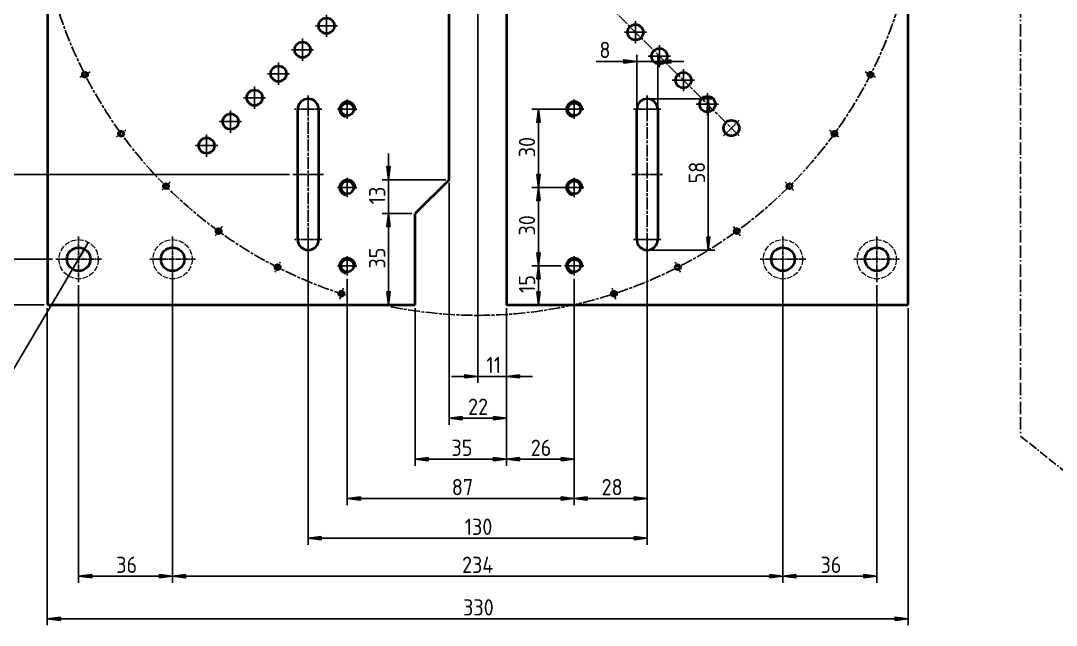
# Model space of a CAD drawing. Header units: millimetres. Extents: x 0 to 2375, y 0 to 3360.
# Drawn here: x 229 to 626, y 1670.8 to 1902.6 of the extents above; entities that cross this region are included whole.
import ezdxf

# ---------------------------------------------------------------- set-up
doc = ezdxf.new("R2010")
doc.units = ezdxf.units.MM
for name, pattern in [('DPJE4346$0$CHAIN', [0.3543, 0.2362, -0.0295, 0.0591, -0.0295]), ('DPJE4346$0$DASHED', [0.2067, 0.1654, -0.0413]), ('DPJE4346$0$DOUBLE_DASH_DOT', [0.67, 0.24, -0.06, 0.24, -0.06, 0.01, -0.06])]:
    doc.linetypes.add(name, pattern=pattern)
for name, color, linetype, lineweight in [('DPJE4346$0$가려진 것(ISO)', 2, 'DPJE4346$0$DASHED', 18), ('DPJE4346$0$가시적인 것(ISO)', 3, 'Continuous', 40), ('DPJE4346$0$가시적인 좁은 것(ISO)', 3, 'Continuous', 35), ('DPJE4346$0$기호(ISO)', 5, 'Continuous', 25), ('DPJE4346$0$스케치 형상(ISO)', 3, 'Continuous', 25), ('DPJE4346$0$중심 표식(ISO)', 1, 'Continuous', 25), ('DPJE4346$0$중심선(ISO)', 1, 'Continuous', 25), ('DPJE4346$0$치수(ISO)', 2, 'Continuous', 25)]:
    doc.layers.add(name, color=color, linetype=linetype, lineweight=lineweight)
doc.styles.add('DPJE4346$0$치수 텍스트_PSTEK_POSCO', font='isocp.shx')
doc.dimstyles.new('DPJE4346$0$치수_PSTEK_POSCO', dxfattribs={"dimscale": 2.5, "dimtxt": 2.5, "dimasz": 2, "dimexe": 1, "dimexo": 0.5, "dimgap": 0.5, "dimtad": 1, "dimrnd": 1e-08, "dimdsep": 46, "dimtxsty": 'DPJE4346$0$치수 텍스트_PSTEK_POSCO', "dimblk": 'DPJE4346$0$Filled-2', "dimcen": 0.09, "dimdle": 10, "dimclrd": 7, "dimclre": 7, "dimclrt": 2, "dimadec": 1, "dimazin": 2, "dimtfac": 1, "dimtmove": 0, "dimatfit": 3, "dimfxl": 0, "dimtolj": 1, "dimlwd": -1, "dimlwe": -1, "dimarcsym": 0})
doc.dimstyles.new('DPJE4346$0$치수_PSTEK_POSCO$7', dxfattribs={"dimscale": 2.5, "dimtxt": 2.5, "dimasz": 2.5, "dimexe": 1, "dimexo": 0.5, "dimgap": 0.5, "dimtad": 1, "dimrnd": 1e-08, "dimdsep": 46, "dimtxsty": 'DPJE4346$0$치수 텍스트_PSTEK_POSCO', "dimblk": 'DPJE4346$0$Filled-2', "dimcen": 0.09, "dimdle": 10, "dimclrd": 7, "dimclre": 7, "dimclrt": 2, "dimadec": 1, "dimazin": 2, "dimtfac": 1, "dimtmove": 0, "dimatfit": 3, "dimfxl": 0, "dimtolj": 1, "dimlwd": -1, "dimlwe": -1, "dimarcsym": 0})

# ---------------------------------------------------------------- blocks, each defined once
blk = doc.blocks.new('DPJE4346$0$Filled-2')
at = {"color": 0}
for p, q in [((0, 0), (-1, 0.125)), ((-1, 0.125), (-1, -0.125)), ((-1, 0), (0, 0)), ((-1, -0.125), (0, 0))]:
    blk.add_line(p, q, dxfattribs=at)
at = {"color": 0, "flags": 128}
blk.add_lwpolyline([(-1, -0.125), (0, 0), (-1, 0.125), (-1, -0.125)], dxfattribs=at)
at = {"color": 0}
blk.add_solid([(-1, -0.125), (0, 0), (-1, 0.125), (-1, -0.125)], dxfattribs=at)
blk = doc.blocks.new('*D114')
at = {"layer": 'Defpoints', "color": 0}
for p in [(388.23, 354.19), (410.23, 306.19), (410.23, 262.74)]:
    blk.add_point(p, dxfattribs=at)
at = {"layer": 'DPJE4346$0$치수(ISO)', "color": 7}
for p, q in [((388.23, 352.94), (388.23, 260.24)), ((410.23, 304.94), (410.23, 260.24)), ((393.23, 262.74), (405.23, 262.74))]:
    blk.add_line(p, q, dxfattribs=at)
at = {"layer": 'DPJE4346$0$치수(ISO)', "color": 7, "xscale": 5, "yscale": 5, "zscale": 5, "rotation": 180}
blk.add_blockref('DPJE4346$0$Filled-2', (388.23, 262.74), dxfattribs=at)
at = {"layer": 'DPJE4346$0$치수(ISO)', "color": 7, "xscale": 5, "yscale": 5, "zscale": 5}
blk.add_blockref('DPJE4346$0$Filled-2', (410.23, 262.74), dxfattribs=at)
at = {"layer": 'DPJE4346$0$치수(ISO)', "color": 2, "insert": (395.53, 267.12), "char_height": 6.25, "attachment_point": 4, "style": 'DPJE4346$0$치수 텍스트_PSTEK_POSCO'}
blk.add_mtext('\\A1;22', dxfattribs=at)
blk = doc.blocks.new('*D115')
at = {"layer": 'Defpoints', "color": 0}
for p in [(399.23, 471.19), (410.23, 306.19), (410.23, 278.78)]:
    blk.add_point(p, dxfattribs=at)
at = {"layer": 'DPJE4346$0$치수(ISO)', "color": 7}
for p, q in [((399.23, 469.94), (399.23, 276.28)), ((410.23, 304.94), (410.23, 276.28)), ((394.23, 278.78), (389.23, 278.78)), ((399.23, 278.78), (410.23, 278.78)), ((415.23, 278.78), (420.23, 278.78))]:
    blk.add_line(p, q, dxfattribs=at)
at = {"layer": 'DPJE4346$0$치수(ISO)', "color": 7, "xscale": 5, "yscale": 5, "zscale": 5}
blk.add_blockref('DPJE4346$0$Filled-2', (399.23, 278.78), dxfattribs=at)
at = {"layer": 'DPJE4346$0$치수(ISO)', "color": 7, "xscale": 5, "yscale": 5, "zscale": 5, "rotation": 180}
blk.add_blockref('DPJE4346$0$Filled-2', (410.23, 278.78), dxfattribs=at)
at = {"layer": 'DPJE4346$0$치수(ISO)', "color": 2, "insert": (402.55, 283.15), "char_height": 6.25, "attachment_point": 4, "style": 'DPJE4346$0$치수 텍스트_PSTEK_POSCO'}
blk.add_mtext('\\A1;11', dxfattribs=at)
blk = doc.blocks.new('*D116')
at = {"layer": 'Defpoints', "color": 0}
for p in [(375.23, 306.19), (410.23, 306.19), (375.23, 247.02)]:
    blk.add_point(p, dxfattribs=at)
at = {"layer": 'DPJE4346$0$치수(ISO)', "color": 7}
for p, q in [((375.23, 304.94), (375.23, 244.52)), ((410.23, 304.94), (410.23, 244.52)), ((405.23, 247.02), (380.23, 247.02))]:
    blk.add_line(p, q, dxfattribs=at)
at = {"layer": 'DPJE4346$0$치수(ISO)', "color": 7, "xscale": 5, "yscale": 5, "zscale": 5, "rotation": 180}
blk.add_blockref('DPJE4346$0$Filled-2', (375.23, 247.02), dxfattribs=at)
at = {"layer": 'DPJE4346$0$치수(ISO)', "color": 7, "xscale": 5, "yscale": 5, "zscale": 5}
blk.add_blockref('DPJE4346$0$Filled-2', (410.23, 247.02), dxfattribs=at)
at = {"layer": 'DPJE4346$0$치수(ISO)', "color": 2, "insert": (389.17, 251.39), "char_height": 6.25, "attachment_point": 4, "style": 'DPJE4346$0$치수 텍스트_PSTEK_POSCO'}
blk.add_mtext('\\A1;35', dxfattribs=at)
blk = doc.blocks.new('*D117')
at = {"layer": 'Defpoints', "color": 0}
for p in [(436.23, 317.48), (410.23, 306.19), (436.23, 247.02)]:
    blk.add_point(p, dxfattribs=at)
at = {"layer": 'DPJE4346$0$치수(ISO)', "color": 7}
for p, q in [((436.23, 316.23), (436.23, 244.52)), ((410.23, 304.94), (410.23, 244.52)), ((415.23, 247.02), (431.23, 247.02))]:
    blk.add_line(p, q, dxfattribs=at)
at = {"layer": 'DPJE4346$0$치수(ISO)', "color": 7, "xscale": 5, "yscale": 5, "zscale": 5, "rotation": 180}
blk.add_blockref('DPJE4346$0$Filled-2', (410.23, 247.02), dxfattribs=at)
at = {"layer": 'DPJE4346$0$치수(ISO)', "color": 7, "xscale": 5, "yscale": 5, "zscale": 5}
blk.add_blockref('DPJE4346$0$Filled-2', (436.23, 247.02), dxfattribs=at)
at = {"layer": 'DPJE4346$0$치수(ISO)', "color": 2, "insert": (419.56, 251.39), "char_height": 6.25, "attachment_point": 4, "style": 'DPJE4346$0$치수 텍스트_PSTEK_POSCO'}
blk.add_mtext('\\A1;26', dxfattribs=at)
blk = doc.blocks.new('*D118')
at = {"layer": 'Defpoints', "color": 0}
for p in [(349.23, 317.48), (436.23, 317.48), (349.23, 231.93)]:
    blk.add_point(p, dxfattribs=at)
at = {"layer": 'DPJE4346$0$치수(ISO)', "color": 7}
for p, q in [((349.23, 316.23), (349.23, 229.43)), ((436.23, 316.23), (436.23, 229.43)), ((431.23, 231.93), (354.23, 231.93))]:
    blk.add_line(p, q, dxfattribs=at)
at = {"layer": 'DPJE4346$0$치수(ISO)', "color": 7, "xscale": 5, "yscale": 5, "zscale": 5, "rotation": 180}
blk.add_blockref('DPJE4346$0$Filled-2', (349.23, 231.93), dxfattribs=at)
at = {"layer": 'DPJE4346$0$치수(ISO)', "color": 7, "xscale": 5, "yscale": 5, "zscale": 5}
blk.add_blockref('DPJE4346$0$Filled-2', (436.23, 231.93), dxfattribs=at)
at = {"layer": 'DPJE4346$0$치수(ISO)', "color": 2, "insert": (389.3, 236.31), "char_height": 6.25, "attachment_point": 4, "style": 'DPJE4346$0$치수 텍스트_PSTEK_POSCO'}
blk.add_mtext('\\A1;87', dxfattribs=at)
blk = doc.blocks.new('*D119')
at = {"layer": 'Defpoints', "color": 0}
for p in [(464.23, 329.32), (436.23, 317.48), (464.23, 231.93)]:
    blk.add_point(p, dxfattribs=at)
at = {"layer": 'DPJE4346$0$치수(ISO)', "color": 7}
for p, q in [((464.23, 328.07), (464.23, 229.43)), ((436.23, 316.23), (436.23, 229.43)), ((441.23, 231.93), (459.23, 231.93))]:
    blk.add_line(p, q, dxfattribs=at)
at = {"layer": 'DPJE4346$0$치수(ISO)', "color": 7, "xscale": 5, "yscale": 5, "zscale": 5, "rotation": 180}
blk.add_blockref('DPJE4346$0$Filled-2', (436.23, 231.93), dxfattribs=at)
at = {"layer": 'DPJE4346$0$치수(ISO)', "color": 7, "xscale": 5, "yscale": 5, "zscale": 5}
blk.add_blockref('DPJE4346$0$Filled-2', (464.23, 231.93), dxfattribs=at)
at = {"layer": 'DPJE4346$0$치수(ISO)', "color": 2, "insert": (446.72, 236.31), "char_height": 6.25, "attachment_point": 4, "style": 'DPJE4346$0$치수 텍스트_PSTEK_POSCO'}
blk.add_mtext('\\A1;28', dxfattribs=at)
blk = doc.blocks.new('*D120')
at = {"layer": 'Defpoints', "color": 0}
for p in [(334.23, 329.32), (464.23, 329.32), (464.23, 216.72)]:
    blk.add_point(p, dxfattribs=at)
at = {"layer": 'DPJE4346$0$치수(ISO)', "color": 7}
for p, q in [((334.23, 328.07), (334.23, 214.22)), ((464.23, 328.07), (464.23, 214.22)), ((339.23, 216.72), (459.23, 216.72))]:
    blk.add_line(p, q, dxfattribs=at)
at = {"layer": 'DPJE4346$0$치수(ISO)', "color": 7, "xscale": 5, "yscale": 5, "zscale": 5, "rotation": 180}
blk.add_blockref('DPJE4346$0$Filled-2', (334.23, 216.72), dxfattribs=at)
at = {"layer": 'DPJE4346$0$치수(ISO)', "color": 7, "xscale": 5, "yscale": 5, "zscale": 5}
blk.add_blockref('DPJE4346$0$Filled-2', (464.23, 216.72), dxfattribs=at)
at = {"layer": 'DPJE4346$0$치수(ISO)', "color": 2, "insert": (394.23, 221.09), "char_height": 6.25, "attachment_point": 4, "style": 'DPJE4346$0$치수 텍스트_PSTEK_POSCO'}
blk.add_mtext('\\A1;130', dxfattribs=at)
blk = doc.blocks.new('*D121')
at = {"layer": 'Defpoints', "color": 0}
for p in [(282.23, 323.69), (516.23, 323.69), (516.23, 202.14)]:
    blk.add_point(p, dxfattribs=at)
at = {"layer": 'DPJE4346$0$치수(ISO)', "color": 7}
for p, q in [((282.23, 322.44), (282.23, 199.64)), ((516.23, 322.44), (516.23, 199.64)), ((287.23, 202.14), (511.23, 202.14))]:
    blk.add_line(p, q, dxfattribs=at)
at = {"layer": 'DPJE4346$0$치수(ISO)', "color": 7, "xscale": 5, "yscale": 5, "zscale": 5, "rotation": 180}
blk.add_blockref('DPJE4346$0$Filled-2', (282.23, 202.14), dxfattribs=at)
at = {"layer": 'DPJE4346$0$치수(ISO)', "color": 7, "xscale": 5, "yscale": 5, "zscale": 5}
blk.add_blockref('DPJE4346$0$Filled-2', (516.23, 202.14), dxfattribs=at)
at = {"layer": 'DPJE4346$0$치수(ISO)', "color": 2, "insert": (393.22, 206.51), "char_height": 6.25, "attachment_point": 4, "style": 'DPJE4346$0$치수 텍스트_PSTEK_POSCO'}
blk.add_mtext('\\A1;234', dxfattribs=at)
blk = doc.blocks.new('*D122')
at = {"layer": 'Defpoints', "color": 0}
for p in [(246.23, 314.94), (282.23, 314.94), (246.23, 202.14)]:
    blk.add_point(p, dxfattribs=at)
at = {"layer": 'DPJE4346$0$치수(ISO)', "color": 7}
for p, q in [((246.23, 313.69), (246.23, 199.64)), ((282.23, 313.69), (282.23, 199.64)), ((277.23, 202.14), (251.23, 202.14))]:
    blk.add_line(p, q, dxfattribs=at)
at = {"layer": 'DPJE4346$0$치수(ISO)', "color": 7, "xscale": 5, "yscale": 5, "zscale": 5, "rotation": 180}
blk.add_blockref('DPJE4346$0$Filled-2', (246.23, 202.14), dxfattribs=at)
at = {"layer": 'DPJE4346$0$치수(ISO)', "color": 7, "xscale": 5, "yscale": 5, "zscale": 5}
blk.add_blockref('DPJE4346$0$Filled-2', (282.23, 202.14), dxfattribs=at)
at = {"layer": 'DPJE4346$0$치수(ISO)', "color": 2, "insert": (260.64, 206.51), "char_height": 6.25, "attachment_point": 4, "style": 'DPJE4346$0$치수 텍스트_PSTEK_POSCO'}
blk.add_mtext('\\A1;36', dxfattribs=at)
blk = doc.blocks.new('*D123')
at = {"layer": 'Defpoints', "color": 0}
for p in [(516.23, 314.94), (552.23, 314.94), (552.23, 202.14)]:
    blk.add_point(p, dxfattribs=at)
at = {"layer": 'DPJE4346$0$치수(ISO)', "color": 7}
for p, q in [((516.23, 313.69), (516.23, 199.64)), ((552.23, 313.69), (552.23, 199.64)), ((521.23, 202.14), (547.23, 202.14))]:
    blk.add_line(p, q, dxfattribs=at)
at = {"layer": 'DPJE4346$0$치수(ISO)', "color": 7, "xscale": 5, "yscale": 5, "zscale": 5, "rotation": 180}
blk.add_blockref('DPJE4346$0$Filled-2', (516.23, 202.14), dxfattribs=at)
at = {"layer": 'DPJE4346$0$치수(ISO)', "color": 7, "xscale": 5, "yscale": 5, "zscale": 5}
blk.add_blockref('DPJE4346$0$Filled-2', (552.23, 202.14), dxfattribs=at)
at = {"layer": 'DPJE4346$0$치수(ISO)', "color": 2, "insert": (530.64, 206.51), "char_height": 6.25, "attachment_point": 4, "style": 'DPJE4346$0$치수 텍스트_PSTEK_POSCO'}
blk.add_mtext('\\A1;36', dxfattribs=at)
blk = doc.blocks.new('*D124')
at = {"layer": 'Defpoints', "color": 0}
for p in [(234.23, 306.19), (564.23, 306.19), (234.23, 185.82)]:
    blk.add_point(p, dxfattribs=at)
at = {"layer": 'DPJE4346$0$치수(ISO)', "color": 7}
for p, q in [((234.23, 304.94), (234.23, 183.32)), ((564.23, 304.94), (564.23, 183.32)), ((559.23, 185.82), (239.23, 185.82))]:
    blk.add_line(p, q, dxfattribs=at)
at = {"layer": 'DPJE4346$0$치수(ISO)', "color": 7, "xscale": 5, "yscale": 5, "zscale": 5, "rotation": 180}
blk.add_blockref('DPJE4346$0$Filled-2', (234.23, 185.82), dxfattribs=at)
at = {"layer": 'DPJE4346$0$치수(ISO)', "color": 7, "xscale": 5, "yscale": 5, "zscale": 5}
blk.add_blockref('DPJE4346$0$Filled-2', (564.23, 185.82), dxfattribs=at)
at = {"layer": 'DPJE4346$0$치수(ISO)', "color": 2, "insert": (393.61, 190.19), "char_height": 6.25, "attachment_point": 4, "style": 'DPJE4346$0$치수 텍스트_PSTEK_POSCO'}
blk.add_mtext('\\A1;330', dxfattribs=at)
blk = doc.blocks.new('*D127')
at = {"layer": 'Defpoints', "color": 0}
for p in [(172.31, 586.19), (349.23, 586.19), (328.36, 356.19)]:
    blk.add_point(p, dxfattribs=at)
at = {"layer": 'DPJE4346$0$치수(ISO)', "color": 7}
for p, q in [((347.98, 586.19), (169.81, 586.19)), ((172.31, 361.19), (172.31, 581.19)), ((327.11, 356.19), (169.81, 356.19))]:
    blk.add_line(p, q, dxfattribs=at)
at = {"layer": 'DPJE4346$0$치수(ISO)', "color": 7, "xscale": 5, "yscale": 5, "zscale": 5}
for p, rotation in [((172.31, 586.19), 90), ((172.31, 356.19), 270)]:
    blk.add_blockref('DPJE4346$0$Filled-2', p, dxfattribs=dict(at, rotation=rotation))
at = {"layer": 'DPJE4346$0$치수(ISO)', "color": 2, "insert": (167.93, 467.24), "char_height": 6.25, "attachment_point": 4, "rotation": 90, "style": 'DPJE4346$0$치수 텍스트_PSTEK_POSCO'}
blk.add_mtext('\\A1;230', dxfattribs=at)
blk = doc.blocks.new('*D128')
at = {"layer": 'Defpoints', "color": 0}
for p in [(246.23, 618.69), (154.81, 323.69), (237.48, 323.69)]:
    blk.add_point(p, dxfattribs=at)
at = {"layer": 'DPJE4346$0$치수(ISO)', "color": 7}
for p, q in [((244.98, 618.69), (152.31, 618.69)), ((154.81, 613.69), (154.81, 328.69)), ((236.23, 323.69), (152.31, 323.69))]:
    blk.add_line(p, q, dxfattribs=at)
at = {"layer": 'DPJE4346$0$치수(ISO)', "color": 7, "xscale": 5, "yscale": 5, "zscale": 5}
for p, rotation in [((154.81, 618.69), 90), ((154.81, 323.69), 270)]:
    blk.add_blockref('DPJE4346$0$Filled-2', p, dxfattribs=dict(at, rotation=rotation))
at = {"layer": 'DPJE4346$0$치수(ISO)', "color": 2, "insert": (150.44, 465.35), "char_height": 6.25, "attachment_point": 4, "rotation": 90, "style": 'DPJE4346$0$치수 텍스트_PSTEK_POSCO'}
blk.add_mtext('\\A1;295', dxfattribs=at)
blk = doc.blocks.new('*D129')
at = {"layer": 'Defpoints', "color": 0}
for p in [(234.23, 636.19), (138.38, 306.19), (234.23, 306.19)]:
    blk.add_point(p, dxfattribs=at)
at = {"layer": 'DPJE4346$0$치수(ISO)', "color": 7}
for p, q in [((232.98, 636.19), (135.88, 636.19)), ((138.38, 631.19), (138.38, 311.19)), ((232.98, 306.19), (135.88, 306.19))]:
    blk.add_line(p, q, dxfattribs=at)
at = {"layer": 'DPJE4346$0$치수(ISO)', "color": 7, "xscale": 5, "yscale": 5, "zscale": 5}
for p, rotation in [((138.38, 636.19), 90), ((138.38, 306.19), 270)]:
    blk.add_blockref('DPJE4346$0$Filled-2', p, dxfattribs=dict(at, rotation=rotation))
at = {"layer": 'DPJE4346$0$치수(ISO)', "color": 2, "insert": (134.01, 465.56), "char_height": 6.25, "attachment_point": 4, "rotation": 90, "style": 'DPJE4346$0$치수 텍스트_PSTEK_POSCO'}
blk.add_mtext('\\A1;330', dxfattribs=at)
blk = doc.blocks.new('*D135')
at = {"layer": 'Defpoints', "color": 0}
for p in [(422.51, 321.19), (432.53, 321.19), (410.23, 306.19)]:
    blk.add_point(p, dxfattribs=at)
at = {"layer": 'DPJE4346$0$치수(ISO)', "color": 7}
for p, q in [((431.28, 321.19), (420.01, 321.19)), ((422.51, 311.19), (422.51, 316.19))]:
    blk.add_line(p, q, dxfattribs=at)
at = {"layer": 'DPJE4346$0$치수(ISO)', "color": 7, "xscale": 5, "yscale": 5, "zscale": 5}
for p, rotation in [((422.51, 321.19), 90), ((422.51, 306.19), 270)]:
    blk.add_blockref('DPJE4346$0$Filled-2', p, dxfattribs=dict(at, rotation=rotation))
at = {"layer": 'DPJE4346$0$치수(ISO)', "color": 2, "insert": (418.13, 310.72), "char_height": 6.25, "attachment_point": 4, "rotation": 90, "style": 'DPJE4346$0$치수 텍스트_PSTEK_POSCO'}
blk.add_mtext('\\A1;15', dxfattribs=at)
blk = doc.blocks.new('*D136')
at = {"layer": 'Defpoints', "color": 0}
for p in [(422.51, 351.19), (436.23, 351.19), (432.53, 321.19)]:
    blk.add_point(p, dxfattribs=at)
at = {"layer": 'DPJE4346$0$치수(ISO)', "color": 7}
for p, q in [((434.98, 351.19), (420.01, 351.19)), ((422.51, 326.19), (422.51, 346.19)), ((431.28, 321.19), (420.01, 321.19))]:
    blk.add_line(p, q, dxfattribs=at)
at = {"layer": 'DPJE4346$0$치수(ISO)', "color": 7, "xscale": 5, "yscale": 5, "zscale": 5}
for p, rotation in [((422.51, 351.19), 90), ((422.51, 321.19), 270)]:
    blk.add_blockref('DPJE4346$0$Filled-2', p, dxfattribs=dict(at, rotation=rotation))
at = {"layer": 'DPJE4346$0$치수(ISO)', "color": 2, "insert": (418.13, 332.78), "char_height": 6.25, "attachment_point": 4, "rotation": 90, "style": 'DPJE4346$0$치수 텍스트_PSTEK_POSCO'}
blk.add_mtext('\\A1;30', dxfattribs=at)
blk = doc.blocks.new('*D137')
at = {"layer": 'Defpoints', "color": 0}
for p in [(422.51, 381.19), (436.23, 381.19), (436.23, 351.19)]:
    blk.add_point(p, dxfattribs=at)
at = {"layer": 'DPJE4346$0$치수(ISO)', "color": 7}
for p, q in [((434.98, 381.19), (420.01, 381.19)), ((422.51, 356.19), (422.51, 376.19)), ((434.98, 351.19), (420.01, 351.19))]:
    blk.add_line(p, q, dxfattribs=at)
at = {"layer": 'DPJE4346$0$치수(ISO)', "color": 7, "xscale": 5, "yscale": 5, "zscale": 5}
for p, rotation in [((422.51, 381.19), 90), ((422.51, 351.19), 270)]:
    blk.add_blockref('DPJE4346$0$Filled-2', p, dxfattribs=dict(at, rotation=rotation))
at = {"layer": 'DPJE4346$0$치수(ISO)', "color": 2, "insert": (418.13, 362.78), "char_height": 6.25, "attachment_point": 4, "rotation": 90, "style": 'DPJE4346$0$치수 텍스트_PSTEK_POSCO'}
blk.add_mtext('\\A1;30', dxfattribs=at)
blk = doc.blocks.new('*D156')
at = {"layer": 'Defpoints', "color": 0}
for p in [(365.05, 341.19), (375.23, 341.19), (375.23, 306.19)]:
    blk.add_point(p, dxfattribs=at)
at = {"layer": 'DPJE4346$0$치수(ISO)', "color": 7}
for p, q in [((373.98, 341.19), (362.55, 341.19)), ((365.05, 311.19), (365.05, 336.19)), ((373.98, 306.19), (362.55, 306.19))]:
    blk.add_line(p, q, dxfattribs=at)
at = {"layer": 'DPJE4346$0$치수(ISO)', "color": 7, "xscale": 5, "yscale": 5, "zscale": 5}
for p, rotation in [((365.05, 341.19), 90), ((365.05, 306.19), 270)]:
    blk.add_blockref('DPJE4346$0$Filled-2', p, dxfattribs=dict(at, rotation=rotation))
at = {"layer": 'DPJE4346$0$치수(ISO)', "color": 2, "insert": (360.68, 320.12), "char_height": 6.25, "attachment_point": 4, "rotation": 90, "style": 'DPJE4346$0$치수 텍스트_PSTEK_POSCO'}
blk.add_mtext('\\A1;35', dxfattribs=at)
blk = doc.blocks.new('*D157')
at = {"layer": 'Defpoints', "color": 0}
for p in [(365.05, 354.19), (388.23, 354.19), (375.23, 341.19)]:
    blk.add_point(p, dxfattribs=at)
at = {"layer": 'DPJE4346$0$치수(ISO)', "color": 7}
for p, q in [((365.05, 359.19), (365.05, 364.19)), ((386.98, 354.19), (362.55, 354.19)), ((365.05, 354.19), (365.05, 349.19)), ((365.05, 346.19), (365.05, 349.19)), ((365.05, 341.19), (365.05, 346.19)), ((373.98, 341.19), (362.55, 341.19)), ((365.05, 336.19), (365.05, 331.19))]:
    blk.add_line(p, q, dxfattribs=at)
at = {"layer": 'DPJE4346$0$치수(ISO)', "color": 7, "xscale": 5, "yscale": 5, "zscale": 5}
for p, rotation in [((365.05, 354.19), 270), ((365.05, 341.19), 90)]:
    blk.add_blockref('DPJE4346$0$Filled-2', p, dxfattribs=dict(at, rotation=rotation))
at = {"layer": 'DPJE4346$0$치수(ISO)', "color": 2, "insert": (360.68, 344.75), "char_height": 6.25, "attachment_point": 4, "rotation": 90, "style": 'DPJE4346$0$치수 텍스트_PSTEK_POSCO'}
blk.add_mtext('\\A1;13', dxfattribs=at)
blk = doc.blocks.new('*D170')
at = {"layer": 'Defpoints', "color": 0}
for p in [(464.23, 385.19), (487.63, 385.19), (464.23, 327.19)]:
    blk.add_point(p, dxfattribs=at)
at = {"layer": 'DPJE4346$0$치수(ISO)', "color": 7}
for p, q in [((465.48, 385.19), (490.13, 385.19)), ((487.63, 332.19), (487.63, 380.19)), ((465.48, 327.19), (490.13, 327.19))]:
    blk.add_line(p, q, dxfattribs=at)
at = {"layer": 'DPJE4346$0$치수(ISO)', "color": 7, "xscale": 5, "yscale": 5, "zscale": 5}
for p, rotation in [((487.63, 385.19), 90), ((487.63, 327.19), 270)]:
    blk.add_blockref('DPJE4346$0$Filled-2', p, dxfattribs=dict(at, rotation=rotation))
at = {"layer": 'DPJE4346$0$치수(ISO)', "color": 2, "insert": (483.25, 352.75), "char_height": 6.25, "attachment_point": 4, "rotation": 90, "style": 'DPJE4346$0$치수 텍스트_PSTEK_POSCO'}
blk.add_mtext('\\A1;58', dxfattribs=at)
blk = doc.blocks.new('*D171')
at = {"layer": 'Defpoints', "color": 0}
for p in [(460.23, 399.55), (460.23, 381.19), (468.23, 381.19)]:
    blk.add_point(p, dxfattribs=at)
at = {"layer": 'DPJE4346$0$치수(ISO)', "color": 7}
for p, q in [((460.23, 382.44), (460.23, 402.05)), ((468.23, 382.44), (468.23, 402.05)), ((455.23, 399.55), (444.63, 399.55)), ((468.23, 399.55), (460.23, 399.55)), ((473.23, 399.55), (478.23, 399.55))]:
    blk.add_line(p, q, dxfattribs=at)
at = {"layer": 'DPJE4346$0$치수(ISO)', "color": 7, "xscale": 5, "yscale": 5, "zscale": 5}
blk.add_blockref('DPJE4346$0$Filled-2', (460.23, 399.55), dxfattribs=at)
at = {"layer": 'DPJE4346$0$치수(ISO)', "color": 7, "xscale": 5, "yscale": 5, "zscale": 5, "rotation": 180}
blk.add_blockref('DPJE4346$0$Filled-2', (468.23, 399.55), dxfattribs=at)
at = {"layer": 'DPJE4346$0$치수(ISO)', "color": 2, "insert": (445.88, 403.93), "char_height": 6.25, "attachment_point": 4, "style": 'DPJE4346$0$치수 텍스트_PSTEK_POSCO'}
blk.add_mtext('\\A1;8', dxfattribs=at)
blk = doc.blocks.new('DPJE4346')
at = {"layer": 'DPJE4346$0$가려진 것(ISO)', "ltscale": 13.027546}
for centre in [(246.234, 323.692), (282.234, 323.692), (516.234, 323.692), (552.234, 323.692)]:
    blk.add_circle(centre, 7.5, dxfattribs=at)
at = {"layer": 'DPJE4346$0$가시적인 것(ISO)'}
for p, q in [((234.234, 636.192), (234.234, 306.192)), ((564.234, 306.192), (564.234, 636.192)), ((388.234, 354.192), (388.234, 471.192)), ((410.234, 471.192), (410.234, 306.192)), ((330.234, 331.192), (330.234, 381.192)), ((338.234, 381.192), (338.234, 331.192)), ((460.234, 331.192), (460.234, 381.192)), ((468.234, 381.192), (468.234, 331.192)), ((388.234, 354.192), (375.234, 341.192)), ((375.234, 306.192), (375.234, 341.192)), ((234.234, 306.192), (375.234, 306.192)), ((410.234, 306.192), (564.234, 306.192))]:
    blk.add_line(p, q, dxfattribs=at)
for centre, radius in [((341.252, 413.209), 3), ((459.692, 410.734), 3), ((332.059, 404.017), 3), ((468.884, 401.542), 3), ((322.867, 394.824), 3), ((248.654, 394.468), 1), ((478.077, 392.35), 3), ((549.814, 394.468), 1), ((313.674, 385.632), 3), ((487.269, 383.157), 3), ((349.234, 381.192), 2.458), ((436.234, 381.192), 2.458), ((304.482, 376.44), 3), ((496.462, 373.965), 3), ((262.511, 371.856), 1), ((295.29, 367.247), 3), ((535.958, 371.856), 1), ((349.234, 351.192), 2.458), ((436.234, 351.192), 2.458), ((279.733, 351.691), 1), ((518.735, 351.691), 1), ((299.899, 334.468), 1), ((498.57, 334.468), 1), ((246.234, 323.692), 4.5), ((282.234, 323.692), 4.5), ((516.234, 323.692), 4.5), ((552.234, 323.692), 4.5), ((322.51, 320.612), 1), ((349.234, 321.192), 2.458), ((436.234, 321.192), 2.458), ((475.959, 320.612), 1), ((347.011, 310.463), 1), ((451.458, 310.463), 1)]:
    blk.add_circle(centre, radius, dxfattribs=at)
for centre, start, end in [((334.234, 381.192), 0, 180), ((464.234, 381.192), 0, 180), ((334.234, 331.192), 180, 0), ((464.234, 331.192), 180, 0)]:
    blk.add_arc(centre, 4, start, end, dxfattribs=at)
at = {"layer": 'DPJE4346$0$가시적인 좁은 것(ISO)'}
for centre in [(349.234, 381.192), (436.234, 381.192), (349.234, 351.192), (436.234, 351.192), (349.234, 321.192), (436.234, 321.192)]:
    blk.add_arc(centre, 3, 350, 260, dxfattribs=at)
at = {"layer": 'DPJE4346$0$스케치 형상(ISO)', "color": 6, "linetype": 'DPJE4346$0$DOUBLE_DASH_DOT', "ltscale": 19.651741}
blk.add_line((607.377, 650.833), (607.377, 255.833), dxfattribs=at)
at = {"layer": 'DPJE4346$0$스케치 형상(ISO)', "color": 6, "linetype": 'DPJE4346$0$DOUBLE_DASH_DOT', "ltscale": 14.335353}
blk.add_line((607.377, 255.833), (644.877, 225.833), dxfattribs=at)
at = {"layer": 'DPJE4346$0$중심 표식(ISO)', "linetype": 'DPJE4346$0$CHAIN', "ltscale": 3.778005}
for p, q in [((341.252, 417.459), (341.252, 408.959)), ((345.502, 413.209), (337.002, 413.209)), ((459.692, 414.984), (459.692, 406.484)), ((463.942, 410.734), (455.442, 410.734)), ((332.059, 408.267), (332.059, 399.767)), ((468.884, 405.792), (468.884, 397.292)), ((336.309, 404.017), (327.809, 404.017)), ((473.134, 401.542), (464.634, 401.542)), ((322.867, 399.074), (322.867, 390.574)), ((327.117, 394.824), (318.617, 394.824)), ((478.077, 396.6), (478.077, 388.1)), ((313.674, 389.882), (313.674, 381.382)), ((482.327, 392.35), (473.827, 392.35)), ((317.924, 385.632), (309.424, 385.632)), ((487.269, 387.407), (487.269, 378.907)), ((491.519, 383.157), (483.019, 383.157)), ((304.482, 380.69), (304.482, 372.19)), ((308.732, 376.44), (300.232, 376.44)), ((493.456, 370.96), (499.467, 376.97)), ((295.29, 371.497), (295.29, 362.997)), ((299.54, 367.247), (291.04, 367.247))]:
    blk.add_line(p, q, dxfattribs=at)
at = {"layer": 'DPJE4346$0$중심 표식(ISO)', "linetype": 'DPJE4346$0$CHAIN', "ltscale": 2.000073}
for p, q in [((250.659, 395.489), (246.65, 393.446)), ((547.81, 395.489), (551.819, 393.446)), ((264.331, 373.179), (260.69, 370.534)), ((534.138, 373.179), (537.779, 370.534)), ((281.324, 353.282), (278.142, 350.1)), ((517.144, 353.282), (520.326, 350.1)), ((301.221, 336.288), (298.576, 332.648)), ((497.248, 336.288), (499.893, 332.648)), ((323.531, 322.617), (321.489, 318.607)), ((474.937, 322.617), (476.98, 318.607)), ((346.315, 308.324), (347.706, 312.603)), ((450.763, 312.603), (452.154, 308.324))]:
    blk.add_line(p, q, dxfattribs=at)
at = {"layer": 'DPJE4346$0$중심 표식(ISO)', "linetype": 'DPJE4346$0$CHAIN', "ltscale": 3.166841}
for p, q in [((334.234, 386.442), (334.234, 379.317)), ((464.234, 386.442), (464.234, 379.317)), ((334.234, 333.067), (334.234, 325.942)), ((464.234, 333.067), (464.234, 325.942))]:
    blk.add_line(p, q, dxfattribs=at)
at = {"layer": 'DPJE4346$0$중심 표식(ISO)', "linetype": 'DPJE4346$0$CHAIN', "ltscale": 4.666971}
for p, q in [((339.484, 381.192), (328.984, 381.192)), ((469.484, 381.192), (458.984, 381.192)), ((339.484, 331.192), (328.984, 331.192)), ((469.484, 331.192), (458.984, 331.192))]:
    blk.add_line(p, q, dxfattribs=at)
at = {"layer": 'DPJE4346$0$중심 표식(ISO)', "linetype": 'DPJE4346$0$CHAIN', "ltscale": 3.29663}
for p, q in [((352.943, 381.192), (345.526, 381.192)), ((349.234, 384.9), (349.234, 377.483)), ((439.943, 381.192), (432.526, 381.192)), ((436.234, 384.9), (436.234, 377.483)), ((349.234, 354.9), (349.234, 347.483)), ((436.234, 354.9), (436.234, 347.483)), ((352.943, 351.192), (345.526, 351.192)), ((439.943, 351.192), (432.526, 351.192)), ((349.234, 324.9), (349.234, 317.483)), ((436.234, 324.9), (436.234, 317.483)), ((352.943, 321.192), (345.526, 321.192)), ((439.943, 321.192), (432.526, 321.192))]:
    blk.add_line(p, q, dxfattribs=at)
at = {"layer": 'DPJE4346$0$중심 표식(ISO)', "linetype": 'DPJE4346$0$CHAIN', "ltscale": 7.778352}
for p, q in [((246.234, 332.442), (246.234, 314.942)), ((282.234, 332.442), (282.234, 314.942)), ((516.234, 332.442), (516.234, 314.942)), ((552.234, 332.442), (552.234, 314.942)), ((254.984, 323.692), (237.484, 323.692)), ((290.984, 323.692), (273.484, 323.692)), ((524.984, 323.692), (507.484, 323.692)), ((560.984, 323.692), (543.484, 323.692))]:
    blk.add_line(p, q, dxfattribs=at)
at = {"layer": 'DPJE4346$0$중심선(ISO)', "linetype": 'DPJE4346$0$CHAIN', "ltscale": 19.051651}
for p, q in [((399.234, 638.067), (399.234, 304.317)), ((499.467, 370.96), (390.572, 479.854)), ((334.234, 383.067), (334.234, 329.317)), ((464.234, 329.317), (464.234, 383.067))]:
    blk.add_line(p, q, dxfattribs=at)
at = {"layer": 'DPJE4346$0$중심선(ISO)', "linetype": 'DPJE4346$0$CHAIN', "ltscale": 5.222575}
for p, q in [((328.359, 356.192), (340.109, 356.192)), ((458.359, 356.192), (470.109, 356.192))]:
    blk.add_line(p, q, dxfattribs=at)
at = {"layer": 'DPJE4346$0$중심선(ISO)', "linetype": 'DPJE4346$0$CHAIN', "ltscale": 19.051651}
blk.add_arc((399.234, 471.192), 169, 258.6498, 252.76281, dxfattribs=at)
at = {"layer": 'DPJE4346$0$치수(ISO)', "color": 7}
for base, p1, p2, angle, override, picture, middle in [((138.382, 306.192), (234.234, 636.192), (234.234, 306.192), 90, {"dimdec": 2, "dimtp": 0, "dimtm": 0, "dimtdec": 2, "dimtofl": 0, "dimatfit": 1}, '*D129', (138.382, 471.192)), ((154.814, 323.692), (246.234, 618.692), (237.484, 323.692), 90, {"dimdec": 2, "dimtp": 0, "dimtm": 0, "dimtdec": 2, "dimtofl": 0, "dimatfit": 1}, '*D128', (154.814, 471.192)), ((172.305, 586.192), (328.359, 356.192), (349.234, 586.192), 270, {"dimdec": 2, "dimtp": 0, "dimtm": 0, "dimtdec": 2, "dimtofl": 0, "dimatfit": 1}, '*D127', (172.305, 472.942)), ((410.234, 278.776), (399.234, 471.192), (410.234, 306.192), 180, {"dimdec": 2, "dimtp": 0, "dimtm": 0, "dimtdec": 2, "dimtofl": 1, "dimatfit": 1}, '*D115', (404.734, 278.776)), ((460.234, 399.553), (468.234, 381.192), (460.234, 381.192), 180, {"dimdec": 2, "dimtp": 0, "dimtm": 0, "dimtdec": 2, "dimtofl": 1, "dimatfit": 1}, '*D171', (447.129, 399.553)), ((487.628, 385.192), (464.234, 327.192), (464.234, 385.192), 90, {"dimdec": 2, "dimtp": 0, "dimtm": 0, "dimtdec": 2, "dimtofl": 0, "dimatfit": 1}, '*D170', (487.628, 356.192)), ((422.507, 381.192), (436.234, 351.192), (436.234, 381.192), 90, {"dimdec": 2, "dimblk1": 'DPJE4346$0$Filled-2', "dimsah": 1, "dimtp": 0, "dimtm": 0, "dimtdec": 2, "dimtofl": 0, "dimatfit": 1}, '*D137', (422.507, 366.217)), ((365.05, 354.192), (375.234, 341.192), (388.234, 354.192), 90, {"dimdec": 2, "dimtp": 0, "dimtm": 0, "dimtdec": 2, "dimtofl": 0}, '*D157', (365.05, 347.692)), ((422.507, 351.192), (432.526, 321.192), (436.234, 351.192), 90, {"dimdec": 2, "dimblk1": 'DPJE4346$0$Filled-2', "dimblk2": 'DPJE4346$0$Filled-2', "dimsah": 1, "dimtp": 0, "dimtm": 0, "dimtdec": 2, "dimtofl": 0, "dimatfit": 1}, '*D136', (422.507, 336.217)), ((365.05, 341.192), (375.234, 306.192), (375.234, 341.192), 90, {"dimdec": 2, "dimtp": 0, "dimtm": 0, "dimtdec": 2, "dimtofl": 0, "dimatfit": 1}, '*D156', (365.05, 323.692)), ((464.234, 216.716), (334.234, 329.317), (464.234, 329.317), 180, {"dimdec": 2, "dimtp": 0, "dimtm": 0, "dimtdec": 2, "dimtofl": 0, "dimatfit": 1}, '*D120', (399.234, 216.716)), ((464.234, 231.931), (436.234, 317.483), (464.234, 329.317), 180, {"dimdec": 2, "dimtp": 0, "dimtm": 0, "dimtdec": 2, "dimtofl": 0, "dimatfit": 1}, '*D119', (450.234, 231.931)), ((516.234, 202.136), (282.234, 323.692), (516.234, 323.692), 180, {"dimdec": 2, "dimtp": 0, "dimtm": 0, "dimtdec": 2, "dimtofl": 0, "dimatfit": 1}, '*D121', (399.234, 202.136)), ((422.507, 321.192), (410.234, 306.192), (432.526, 321.192), 90, {"dimdec": 2, "dimblk2": 'DPJE4346$0$Filled-2', "dimsah": 1, "dimse1": 1, "dimtp": 0, "dimtm": 0, "dimtdec": 2, "dimtofl": 0, "dimatfit": 1}, '*D135', (422.507, 313.667)), ((246.234, 202.136), (282.234, 314.942), (246.234, 314.942), 180, {"dimdec": 2, "dimtp": 0, "dimtm": 0, "dimtdec": 2, "dimtofl": 0, "dimatfit": 1}, '*D122', (264.234, 202.136)), ((349.234, 231.931), (436.234, 317.483), (349.234, 317.483), 180, {"dimdec": 2, "dimtp": 0, "dimtm": 0, "dimtdec": 2, "dimtofl": 0, "dimatfit": 1}, '*D118', (392.734, 231.931)), ((436.234, 247.018), (410.234, 306.192), (436.234, 317.483), 180, {"dimdec": 2, "dimtp": 0, "dimtm": 0, "dimtdec": 2, "dimtofl": 0, "dimatfit": 1}, '*D117', (423.234, 247.018)), ((552.234, 202.136), (516.234, 314.942), (552.234, 314.942), 180, {"dimdec": 2, "dimtp": 0, "dimtm": 0, "dimtdec": 2, "dimtofl": 0, "dimatfit": 1}, '*D123', (534.234, 202.136)), ((375.234, 247.018), (410.234, 306.192), (375.234, 306.192), 180, {"dimdec": 2, "dimtp": 0, "dimtm": 0, "dimtdec": 2, "dimtofl": 0, "dimatfit": 1}, '*D116', (392.734, 247.018))]:
    dim = blk.add_linear_dim(base=base, p1=p1, p2=p2, angle=angle, dimstyle='DPJE4346$0$치수_PSTEK_POSCO', override=override, dxfattribs=at)
    dim.commit()
    dim.dimension.update_dxf_attribs({"geometry": picture, "text_midpoint": middle, "dimtype": 128})
for base, p1, p2, picture, middle in [((410.234, 262.742), (388.234, 354.192), (410.234, 306.192), '*D114', (399.234, 262.742)), ((234.234, 185.819), (564.234, 306.192), (234.234, 306.192), '*D124', (399.234, 185.819))]:
    dim = blk.add_linear_dim(base=base, p1=p1, p2=p2, dimstyle='DPJE4346$0$치수_PSTEK_POSCO', override={"dimdec": 2, "dimtp": 0, "dimtm": 0, "dimtdec": 2, "dimtofl": 0, "dimatfit": 1}, dxfattribs=at)
    dim.commit()
    dim.dimension.update_dxf_attribs({"geometry": picture, "text_midpoint": middle, "dimtype": 128})
at = {"layer": 'DPJE4346$0$기호(ISO)', "color": 7, "annotation_type": 0, "has_hookline": 1, "hookline_direction": 1, "text_width": 54.397}
blk.add_leader([(249.984, 330.187), (220.349, 279.973), (214.099, 279.973)], dimstyle='DPJE4346$0$치수_PSTEK_POSCO$7', override={"dimtad": 0}, dxfattribs=at)

msp = doc.modelspace()

# ---------------------------------------------------------------- block references
msp.add_blockref('DPJE4346', (5, 1487.44))

doc.saveas('drawing.dxf')
